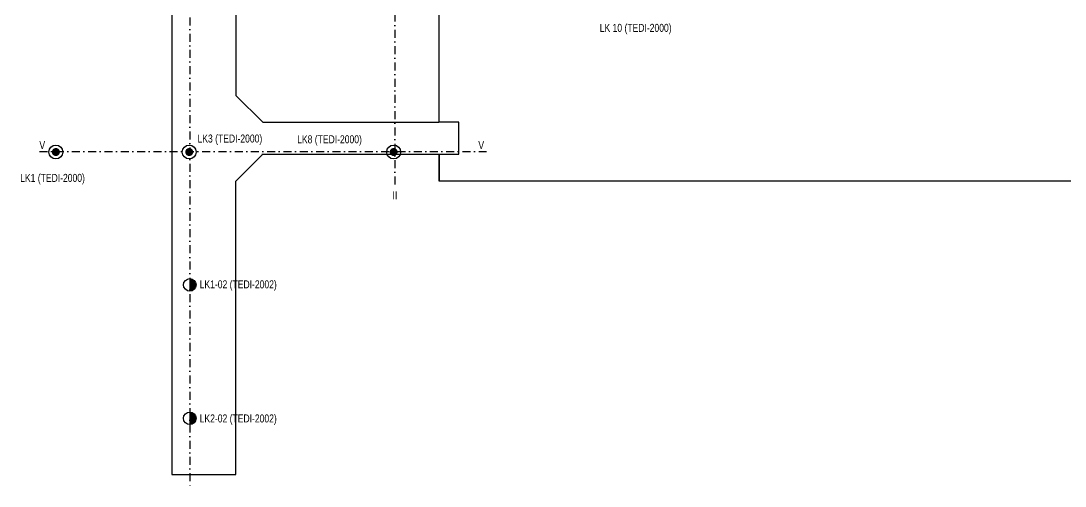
# Model space of a CAD drawing. Header units: millimetres. Extents: x 501029 to 503193, y 1805862 to 1807132.
# Drawn here: x 501755.6 to 502147.1, y 1806321.6 to 1806495.9 of the extents above; entities that cross this region are included whole.
import ezdxf

# ---------------------------------------------------------------- set-up
doc = ezdxf.new("R2010")
doc.units = ezdxf.units.MM
doc.header["$LTSCALE"] = 12
doc.header["$MEASUREMENT"] = 0
doc.linetypes.add('DASHDOT2', pattern=[0.5, 0.25, -0.125, 0, -0.125])
for name, color, linetype in [('BOREHOLE', 7, 'CONTINUOUS'), ('CTRINH', 7, 'CONTINUOUS'), ('FRAME', 1, 'CONTINUOUS')]:
    doc.layers.add(name, color=color, linetype=linetype)
doc.styles.add('TXT3', font='vn_vni.shx', dxfattribs={"width": 0.8})

# ---------------------------------------------------------------- blocks, each defined once
blk = doc.blocks.new('A$C522213E8')
at = {"layer": 'CTRINH', "linetype": 'Continuous'}
blk.add_hatch(color=4, dxfattribs=at).paths.add_polyline_path([(2.41, 4.72), (2.41, 0, 0.408472), (4.72, 2.36, 0.408472)])
at = {"layer": 'CTRINH', "color": 4, "linetype": 'Continuous', "elevation": 5.55, "flags": 128}
blk.add_lwpolyline([(2.41, 4.74), (2.41, 0)], dxfattribs=at)
at = {"layer": 'CTRINH', "color": 4, "linetype": 'Continuous'}
blk.add_circle((2.36, 2.36, 5.55), 2.36, dxfattribs=at)

msp = doc.modelspace()

# ---------------------------------------------------------------- linework, layer by layer
at = {"layer": 'BOREHOLE', "color": 1, "linetype": 'Continuous', "const_width": 1.5, "flags": 128}
for points in [[(501768, 1806446.78, 1), (501769.5, 1806446.78, 1)], [(501818, 1806446.78, 1), (501819.5, 1806446.78, 1)], [(501894.62, 1806446.78, 1), (501896.12, 1806446.78, 1)]]:
    msp.add_lwpolyline(points, format="xyb", close=True, dxfattribs=at)
at = {"layer": 'BOREHOLE', "color": 1, "linetype": 'Continuous'}
for centre in [(501768.75, 1806446.78), (501818.75, 1806446.78), (501895.37, 1806446.78)]:
    msp.add_circle(centre, 2.6, dxfattribs=at)
at = {"layer": 'CTRINH', "color": 5}
for p, q in [((501812.27, 1806625.92, 0.43), (501812.27, 1806445.92, 0.43)), ((501912.38, 1806457.92, 0.43), (501912.38, 1806529.92, 0.43)), ((501836.27, 1806519.92, 0.43), (501836.27, 1806467.92, 0.43)), ((501836.27, 1806467.92, 0.43), (501846.27, 1806457.92, 0.43)), ((501846.27, 1806457.92, 0.43), (501912.27, 1806457.92, 0.43)), ((501919.77, 1806457.92), (501912.27, 1806457.92)), ((501919.77, 1806445.92), (501919.77, 1806457.92)), ((501812.27, 1806445.92, 0.43), (501812.27, 1806325.92, 0.43)), ((501836.27, 1806435.92, 0.43), (501846.27, 1806445.92, 0.43)), ((501845.98, 1806445.92), (501919.77, 1806445.92)), ((501912.38, 1806435.92, 0.43), (501912.38, 1806445.92, 0.43)), ((501836.27, 1806325.92, 0.43), (501836.27, 1806435.92, 0.43)), ((502232.64, 1806435.92, 0.43), (501912.38, 1806435.92, 0.43)), ((501812.27, 1806325.92, 0.43), (501836.27, 1806325.92, 0.43))]:
    msp.add_line(p, q, dxfattribs=at)
at = {"layer": 'CTRINH'}
msp.add_line((501912.38, 1806445.92, 0.85), (501912.38, 1806435.92, 0.85), dxfattribs=at)
at = {"layer": 'FRAME', "linetype": 'DASHDOT2', "flags": 128}
for points in [[(501818.99, 1806643.62), (501818.99, 1806321.59)], [(501895.77, 1806632.87), (501895.77, 1806434.38)], [(501762.59, 1806447.01), (501930.23, 1806447.01)]]:
    msp.add_lwpolyline(points, dxfattribs=at)

# ---------------------------------------------------------------- block references
at = {"layer": 'FRAME', "linetype": 'Continuous'}
for p in [(501816.59, 1806394.64, -5.55), (501816.59, 1806344.64, -5.55)]:
    msp.add_blockref('A$C522213E8', p, dxfattribs=at)

# ---------------------------------------------------------------- texts
at = {"layer": 'BOREHOLE', "linetype": 'Continuous', "style": 'TXT3', "width": 0.8}
for s, p in [('LK 10 (TEDI-2000)', (501972.62, 1806491.81)), ('LK3 (TEDI-2000)', (501821.85, 1806450.34)), ('LK8 (TEDI-2000)', (501859.2, 1806450.06)), ('LK1 (TEDI-2000)', (501755.37, 1806435.59)), ('LK1-02 (TEDI-2002)', (501822.66, 1806395.7)), ('LK2-02 (TEDI-2002)', (501822.66, 1806345.45))]:
    msp.add_text(s, height=3, dxfattribs=at).set_placement(p)
at = {"layer": 'CTRINH', "color": 3, "linetype": 'Continuous', "style": 'TXT3', "width": 0.8}
for s, p in [('V', (501762.58, 1806447.86)), ('V', (501927.12, 1806447.86)), ('II', (501894.95, 1806429.05))]:
    msp.add_text(s, height=3, dxfattribs=at).set_placement(p)

doc.saveas('drawing.dxf')
